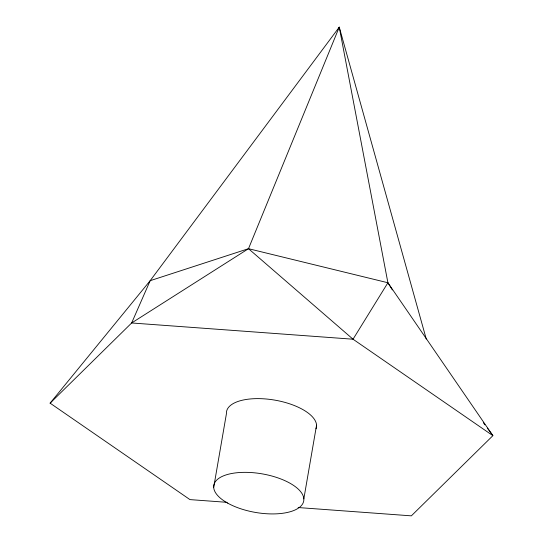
<?xml version="1.0" encoding="UTF-8"?>
<svg xmlns="http://www.w3.org/2000/svg" width="543" height="543" viewBox="0 0 543 543"><rect width="100%" height="100%" fill="white"/><g stroke="black" fill="none" stroke-linecap="round" stroke-linejoin="round"><path stroke-width="0.81" d="M339.212 28.847L339.253 27.15L150.167 280.69L50.112 403.164L189.962 499.608L227.137 502.336M213.698 487.397L226.431 413.664A45.626 19.568 9.8 0 1 274.412 400.055A45.626 19.568 9.8 0 1 316.019 428.773M303.829 498.881L316.569 425.155M50.112 403.164L131.65 322.97L248.497 248.694L339.253 27.15L426.255 339.015M338.54 28.684L339.253 27.15L387.906 282.754L392.372 289.935M387.906 282.754L353.038 339.212L131.65 322.97L150.167 280.69L248.497 248.694L387.906 282.754L492.888 435.656L411.35 515.85L298.121 507.542M248.497 248.694L353.038 339.212L492.888 435.656L487.397 428.189M483.406 422.766L484.906 424.802M227.822 503.205A45.626 19.568 9.8 0 0 302.634 503.856A45.626 19.568 9.8 0 0 245.836 472.349A45.626 19.568 9.8 0 0 227.822 503.205"/></g></svg>
